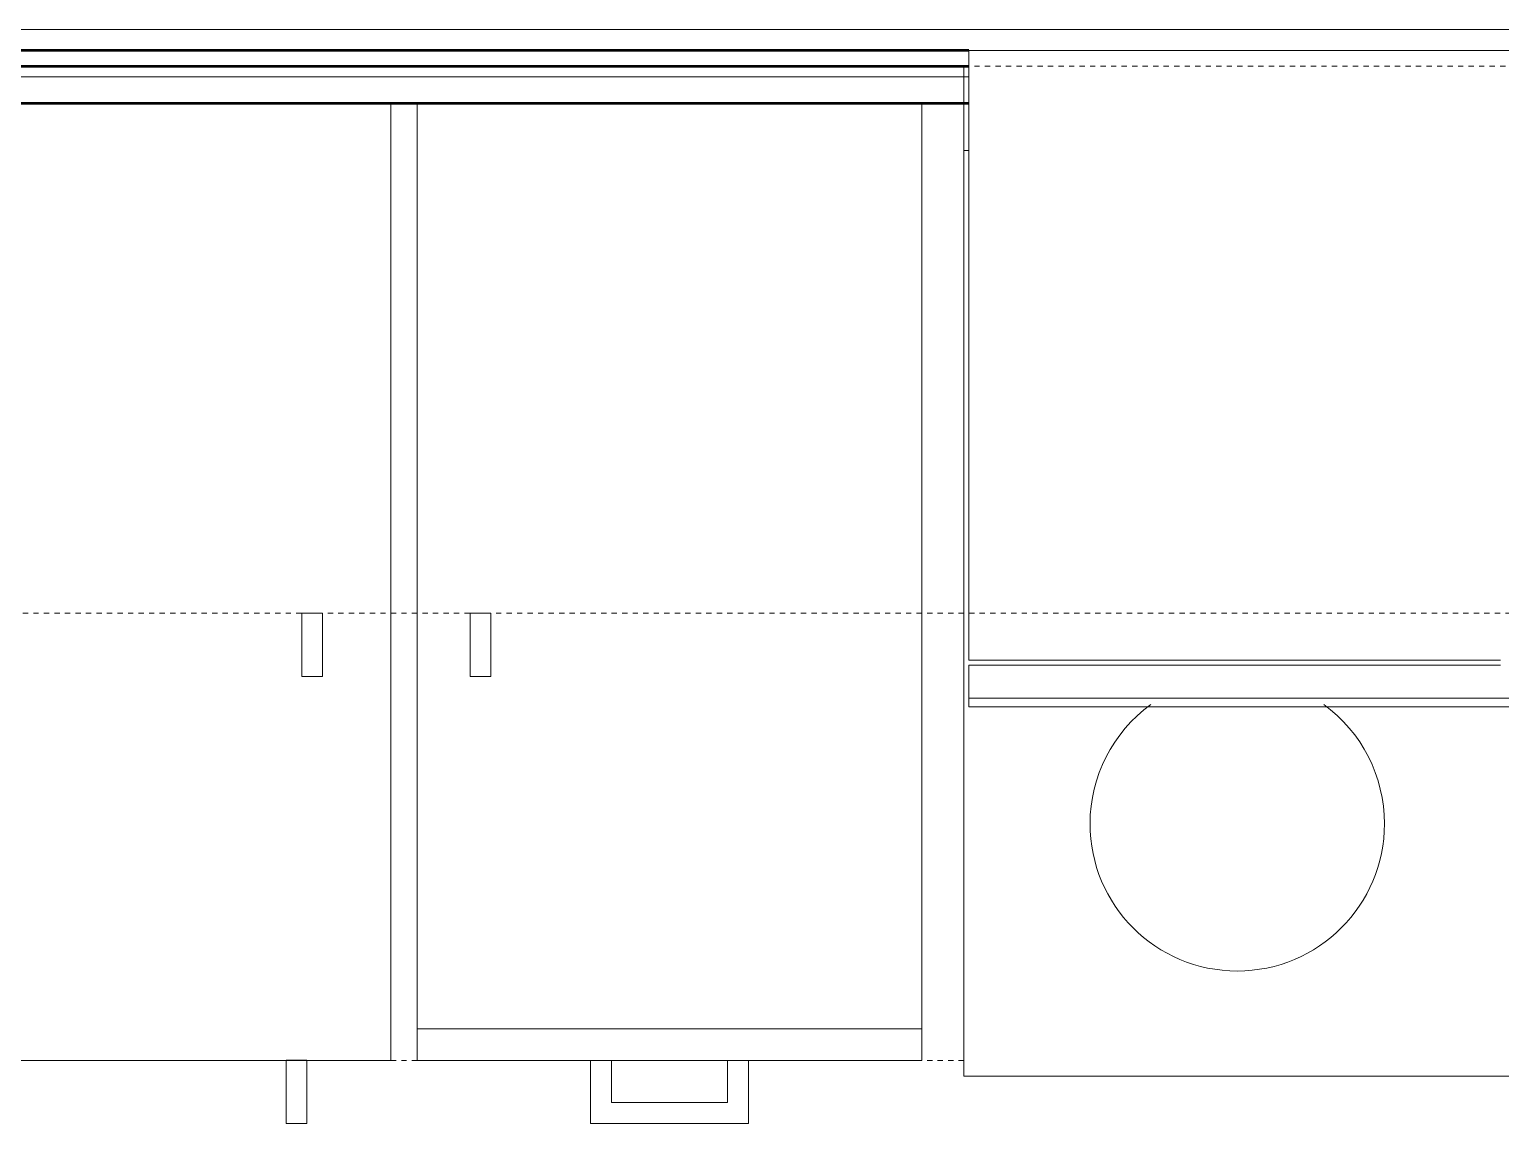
# Model space of a CAD drawing. Header units: inches. Extents: x -4217 to -1814, y 9706 to 12425.
# Drawn here: x -3577.52 to -3542.54, y 11097.69 to 11123.69 of the extents above; entities that cross this region are included whole.
import ezdxf

# ---------------------------------------------------------------- set-up
doc = ezdxf.new("R2010")
doc.units = ezdxf.units.IN
doc.header["$MEASUREMENT"] = 0
doc.linetypes.add('Dash', pattern=[0.25, 0.125, -0.125])
for name, color, linetype, lineweight in [('A-WALL', 113, 'Continuous', 13), ('A-WALL-3', 10, 'Continuous', 50), ('I-WALL-3', 2, 'Continuous', 50), ('Q-CASE-3', 250, 'Continuous', 9), ('Q-CASE-4', 250, 'Dash', 9), ('Q-CASE-HDLN-1', 250, 'Dash', 9), ('Q-SPCQ-1', 250, 'Continuous', 9)]:
    doc.layers.add(name, color=color, linetype=linetype, lineweight=lineweight)

msp = doc.modelspace()

# ---------------------------------------------------------------- linework, layer by layer
at = {"layer": 'A-WALL'}
for p, q in [((-3486.67374, 11123.6894), (-3852.47374, 11123.6894)), ((-3555.18063, 11123.1894), (-3745.41204, 11123.1894)), ((-3555.18063, 11122.5644), (-3745.41204, 11122.5644))]:
    msp.add_line(p, q, dxfattribs=at)
at = {"layer": 'A-WALL-3'}
for p, q in [((-3555.18063, 11123.1894), (-3609.29874, 11123.1894)), ((-3609.29874, 11122.8144), (-3555.18063, 11122.8144))]:
    msp.add_line(p, q, dxfattribs=at)
at = {"layer": 'I-WALL-3'}
msp.add_line((-3745.41204, 11121.9394), (-3555.18063, 11121.9394), dxfattribs=at)
at = {"layer": 'Q-CASE-3'}
for p, q in [((-3555.18063, 11108.70121), (-3555.18063, 11123.1894)), ((-3525.29874, 11123.1894), (-3555.18063, 11123.1894)), ((-3568.92374, 11099.1894), (-3568.92374, 11121.9394)), ((-3568.29874, 11099.9394), (-3568.29874, 11121.9394)), ((-3556.29874, 11121.9394), (-3556.29874, 11099.9394)), ((-3571.03718, 11109.8144), (-3570.54874, 11109.8144)), ((-3571.03718, 11109.8144), (-3571.03718, 11108.31514)), ((-3570.54874, 11108.31514), (-3570.54874, 11109.8144)), ((-3567.03718, 11109.8144), (-3566.54874, 11109.8144)), ((-3567.03718, 11109.8144), (-3567.03718, 11108.31514)), ((-3566.54874, 11108.31514), (-3566.54874, 11109.8144)), ((-3542.53718, 11108.70121), (-3555.18063, 11108.70121)), ((-3571.03718, 11108.31514), (-3570.54874, 11108.31514)), ((-3567.03718, 11108.31514), (-3566.54874, 11108.31514)), ((-3555.18063, 11108.5831), (-3542.53718, 11108.5831)), ((-3555.18063, 11107.7957), (-3555.18063, 11108.5831)), ((-3555.18063, 11107.59006), (-3555.18063, 11107.7957)), ((-3555.18063, 11107.7957), (-3525.29874, 11107.7957)), ((-3555.18063, 11107.59006), (-3525.29874, 11107.59006)), ((-3568.29874, 11099.9394), (-3568.29874, 11099.1894)), ((-3556.29874, 11099.9394), (-3568.29874, 11099.9394)), ((-3556.29874, 11099.1894), (-3556.29874, 11099.9394)), ((-3581.67374, 11099.1894), (-3568.92374, 11099.1894)), ((-3580.92374, 11099.1894), (-3568.92374, 11099.1894)), ((-3571.41218, 11099.19346), (-3570.92374, 11099.19346)), ((-3571.41218, 11099.19346), (-3571.41218, 11097.6942)), ((-3570.92374, 11097.6942), (-3570.92374, 11099.19346)), ((-3568.29874, 11099.1894), (-3556.29874, 11099.1894)), ((-3564.17374, 11099.1894), (-3563.67436, 11099.1894)), ((-3564.17374, 11099.1894), (-3564.17374, 11097.6894)), ((-3563.67436, 11098.18877), (-3563.67436, 11099.1894)), ((-3560.42374, 11099.1894), (-3560.92311, 11099.1894)), ((-3560.92311, 11099.1894), (-3560.92311, 11098.18877)), ((-3560.42374, 11097.6894), (-3560.42374, 11099.1894)), ((-3560.92311, 11098.18877), (-3563.67436, 11098.18877)), ((-3571.41218, 11097.6942), (-3570.92374, 11097.6942)), ((-3564.17374, 11097.6894), (-3560.42374, 11097.6894))]:
    msp.add_line(p, q, dxfattribs=at)
at = {"layer": 'Q-CASE-4'}
for p, q in [((-3582.29874, 11122.8144), (-3555.29874, 11122.8144)), ((-3555.29874, 11109.8144), (-3555.29874, 11122.8144)), ((-3555.29874, 11122.8144), (-3525.29874, 11122.8144)), ((-3555.29874, 11122.8144), (-3555.29874, 11109.8144)), ((-3555.29874, 11109.8144), (-3582.29874, 11109.8144)), ((-3525.29874, 11109.8144), (-3555.29874, 11109.8144))]:
    msp.add_line(p, q, dxfattribs=at)
at = {"layer": 'Q-CASE-HDLN-1'}
msp.add_line((-3555.29874, 11099.1894), (-3581.54874, 11099.1894), dxfattribs=at)
at = {"layer": 'Q-SPCQ-1'}
for p, q in [((-3555.29874, 11121.9394), (-3555.29874, 11098.8144)), ((-3555.29874, 11120.8144), (-3555.18063, 11120.8144)), ((-3555.29874, 11098.8144), (-3525.29874, 11098.8144))]:
    msp.add_line(p, q, dxfattribs=at)
for start, end in [(126.020127, 180), (0, 54.035315), (180, 0)]:
    msp.add_arc((-3548.79874, 11104.8144), 3.5, start, end, dxfattribs=at)

doc.saveas('drawing.dxf')
